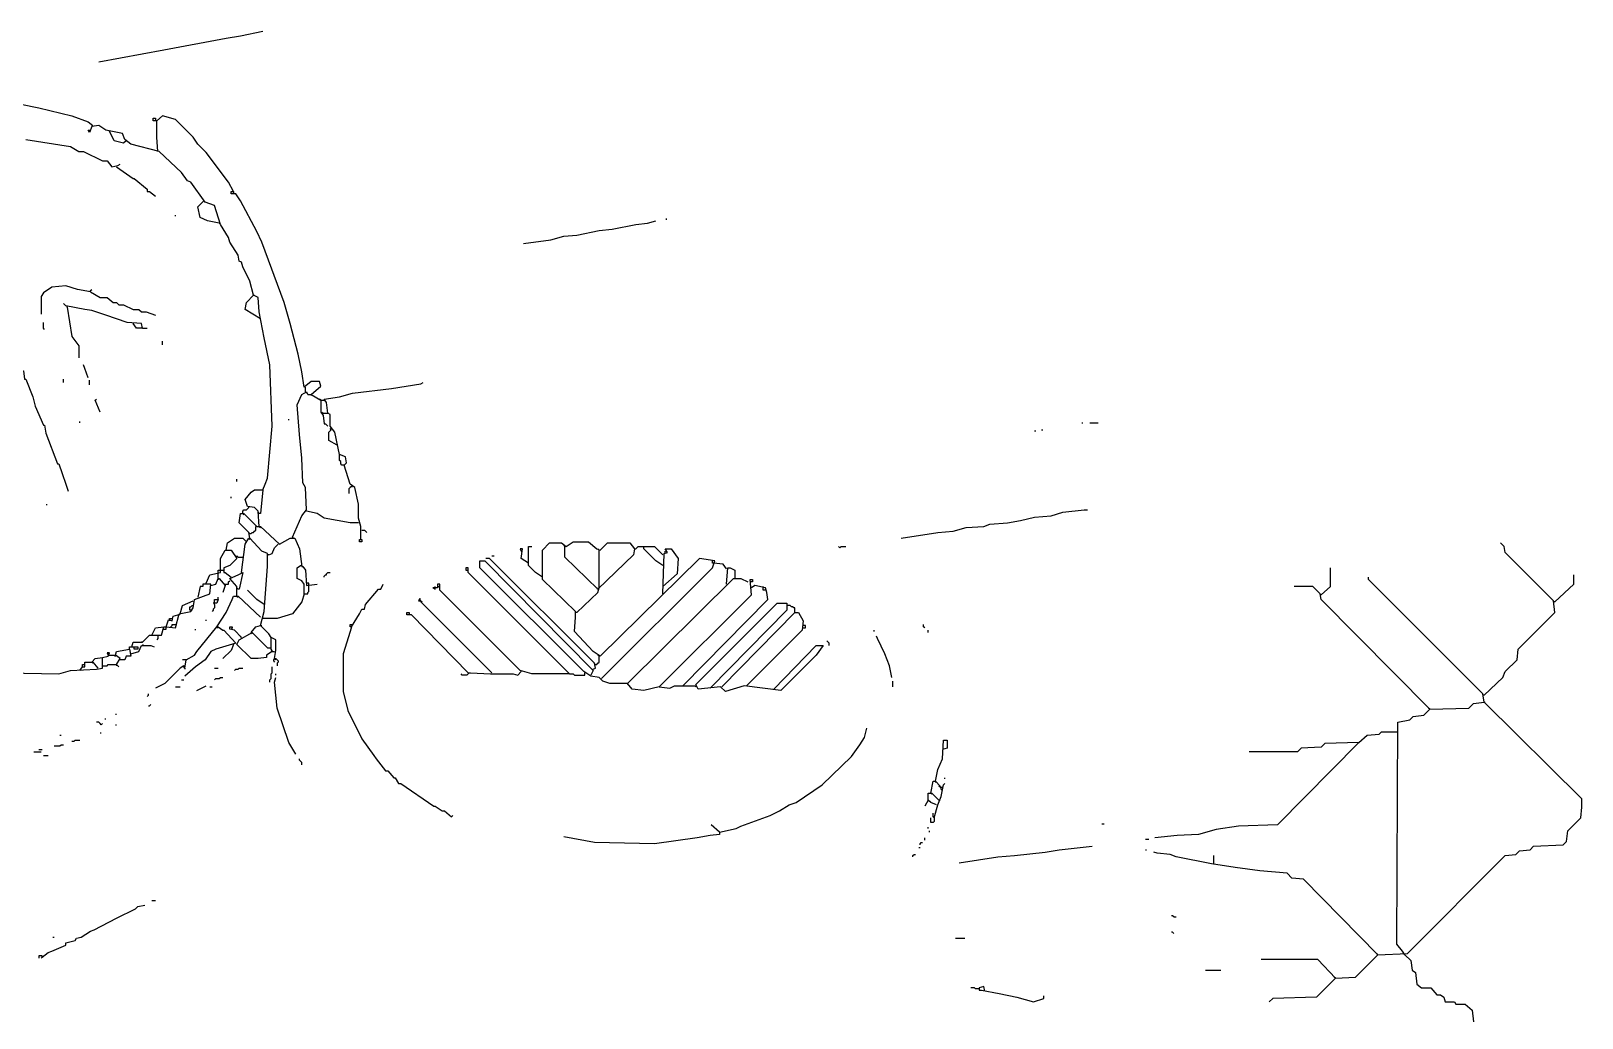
# Model space of a CAD drawing. Extents: x 0.05 to 7.07, y 0.03 to 9.65.
# Drawn here: x 3.252 to 6.997, y 3.955 to 6.339 of the extents above; entities that cross this region are included whole.
import ezdxf

# ---------------------------------------------------------------- set-up
doc = ezdxf.new("R2010")
doc.units = 0

msp = doc.modelspace()

# ---------------------------------------------------------------- linework, layer by layer
at = {"layer": 'PFV', "color": 0}
for points in [[(3.415954, 6.264957, 0), (3.57265, 6.293447, 0), (3.723647, 6.321937, 0), (3.757835, 6.327635, 0), (3.811966, 6.339031, 0)], [(3.22792, 6.162393, 0), (3.270655, 6.153846, 0), (3.350427, 6.133903, 0), (3.390313, 6.119658, 0), (3.401709, 6.111111, 0)], [(3.811966, 5.230769, 0), (3.817664, 5.245014, 0), (3.823362, 5.259259, 0), (3.834758, 5.384615, 0), (3.82906, 5.532764, 0), (3.814815, 5.598291, 0), (3.803419, 5.660969, 0), (3.80057, 5.695157, 0), (3.789174, 5.700855, 0), (3.780627, 5.735043, 0), (3.763533, 5.769231, 0), (3.760684, 5.780627, 0), (3.754986, 5.783476, 0), (3.752137, 5.797721, 0), (3.732194, 5.82906, 0), (3.729345, 5.840456, 0), (3.709402, 5.871795, 0), (3.695157, 5.917379, 0), (3.672365, 5.925926, 0), (3.638177, 5.974359, 0), (3.62963, 5.977208, 0), (3.615385, 5.997151, 0), (3.561254, 6.048433, 0), (3.492877, 6.065527, 0), (3.478632, 6.076923, 0), (3.472934, 6.091168, 0), (3.433048, 6.099715, 0), (3.415954, 6.111111, 0), (3.39886, 6.108262, 0), (3.393162, 6.094017, 0), (3.390313, 6.099715, 0), (3.396011, 6.099715, 0)], [(3.740741, 5.951567, 0), (3.729345, 5.974359, 0), (3.675214, 6.045584, 0), (3.655271, 6.065527, 0), (3.643875, 6.082621, 0), (3.60114, 6.125356, 0), (3.569801, 6.133903, 0), (3.555556, 6.122507, 0), (3.547009, 6.122507, 0), (3.547009, 6.128205, 0), (3.552707, 6.128205, 0), (3.552707, 6.122507, 0)], [(3.558405, 6.048433, 0), (3.555556, 6.082621, 0), (3.555556, 6.122507, 0)], [(3.239316, 6.076923, 0), (3.347578, 6.059829, 0), (3.367521, 6.048433, 0), (3.378917, 6.048433, 0), (3.424501, 6.025641, 0), (3.435897, 6.025641, 0), (3.447293, 6.011396, 0), (3.461538, 6.014245, 0), (3.467236, 6.017094, 0)], [(3.481481, 6.074074, 0), (3.475783, 6.068376, 0), (3.452991, 6.074074, 0), (3.441595, 6.096866, 0)], [(3.458689, 6.011396, 0), (3.498575, 5.982906, 0), (3.501425, 5.982906, 0), (3.532764, 5.957265, 0), (3.532764, 5.951567, 0), (3.538462, 5.951567, 0), (3.552707, 5.940171, 0)], [(3.706553, 5.874644, 0), (3.678063, 5.880342, 0), (3.660969, 5.888889, 0), (3.655271, 5.91453, 0), (3.669516, 5.928775, 0)], [(3.928775, 5.461538, 0), (3.951567, 5.481481, 0), (3.948718, 5.492877, 0), (3.928775, 5.492877, 0), (3.911681, 5.478632, 0), (3.905983, 5.51567, 0), (3.897436, 5.558405, 0), (3.877493, 5.632479, 0), (3.863248, 5.683761, 0), (3.809117, 5.82906, 0), (3.797721, 5.854701, 0), (3.757835, 5.928775, 0), (3.746439, 5.945869, 0), (3.735043, 5.945869, 0), (3.735043, 5.951567, 0), (3.740741, 5.951567, 0), (3.740741, 5.945869, 0)], [(3.60114, 5.891738, 0), (3.60114, 5.894587, 0)], [(4.441595, 5.826211, 0), (4.507123, 5.834758, 0), (4.538462, 5.843305, 0), (4.569801, 5.846154, 0), (4.623932, 5.85755, 0), (4.655271, 5.860399, 0), (4.712251, 5.871795, 0), (4.740741, 5.874644, 0), (4.760684, 5.880342, 0)], [(4.786325, 5.883191, 0), (4.786325, 5.88604, 0)], [(3.706553, 5.874644, 0), (3.709402, 5.874644, 0)], [(3.396011, 5.709402, 0), (3.364672, 5.7151, 0), (3.336182, 5.723647, 0), (3.301994, 5.720798, 0), (3.282051, 5.706553, 0), (3.276353, 5.698006, 0), (3.276353, 5.655271, 0)], [(3.396011, 5.709402, 0), (3.396011, 5.712251, 0), (3.39886, 5.7151, 0)], [(3.396011, 5.709402, 0), (3.418803, 5.695157, 0), (3.435897, 5.695157, 0), (3.450142, 5.683761, 0), (3.458689, 5.683761, 0), (3.464387, 5.678063, 0), (3.475783, 5.678063, 0), (3.498575, 5.666667, 0), (3.512821, 5.666667, 0), (3.518519, 5.660969, 0), (3.529915, 5.660969, 0), (3.552707, 5.652422, 0)], [(3.806268, 5.643875, 0), (3.769231, 5.666667, 0), (3.77208, 5.683761, 0), (3.789174, 5.700855, 0)], [(3.789174, 5.700855, 0), (3.792023, 5.700855, 0)], [(3.521368, 5.621083, 0), (3.518519, 5.632479, 0), (3.48433, 5.635328, 0), (3.433048, 5.652422, 0), (3.39886, 5.663818, 0), (3.381766, 5.666667, 0), (3.336182, 5.675214, 0), (3.330484, 5.680912, 0)], [(3.339031, 5.672365, 0), (3.339031, 5.675214, 0)], [(3.339031, 5.672365, 0), (3.350427, 5.60114, 0), (3.367521, 5.578348, 0), (3.367521, 5.549858, 0)], [(3.2849, 5.618234, 0), (3.282051, 5.621083, 0), (3.282051, 5.635328, 0)], [(3.521368, 5.621083, 0), (3.507123, 5.621083, 0), (3.498575, 5.632479, 0)], [(3.521368, 5.621083, 0), (3.532764, 5.621083, 0)], [(3.207977, 5.586895, 0), (3.219373, 5.54416, 0), (3.230769, 5.518519, 0), (3.233618, 5.518519, 0), (3.236467, 5.498575, 0), (3.239316, 5.498575, 0), (3.25641, 5.45584, 0), (3.262108, 5.433048, 0), (3.282051, 5.387464, 0), (3.2849, 5.387464, 0), (3.287749, 5.367521, 0), (3.316239, 5.293447, 0), (3.319088, 5.293447, 0), (3.327635, 5.270655, 0), (3.336182, 5.245014, 0), (3.34188, 5.22792, 0)], [(3.569801, 5.581197, 0), (3.569801, 5.589744, 0)], [(3.390313, 5.501425, 0), (3.381766, 5.524217, 0), (3.378917, 5.532764, 0)], [(3.330484, 5.490028, 0), (3.330484, 5.498575, 0)], [(3.393162, 5.48433, 0), (3.393162, 5.495726, 0)], [(3.91453, 5.467236, 0), (3.91453, 5.478632, 0)], [(4.048433, 5.111111, 0), (4.048433, 5.14245, 0), (4.042735, 5.162393, 0), (4.042735, 5.196581, 0), (4.034188, 5.236467, 0), (4.022792, 5.245014, 0), (4.008547, 5.290598, 0), (4.014245, 5.296296, 0), (4.011396, 5.310541, 0), (3.997151, 5.316239, 0), (3.985755, 5.37037, 0), (3.974359, 5.384615, 0), (3.974359, 5.413105, 0), (3.968661, 5.415954, 0), (3.965812, 5.441595, 0), (3.960114, 5.450142, 0), (3.997151, 5.45584, 0), (4.02849, 5.464387, 0), (4.122507, 5.475783, 0), (4.193732, 5.487179, 0), (4.19943, 5.490028, 0)], [(3.418803, 5.418803, 0), (3.407407, 5.447293, 0), (3.410256, 5.450142, 0)], [(3.883191, 5.116809, 0), (3.905983, 5.168091, 0), (3.917379, 5.182336, 0), (3.91453, 5.236467, 0), (3.908832, 5.247863, 0), (3.905983, 5.307692, 0), (3.900285, 5.364672, 0), (3.894587, 5.435897, 0), (3.905983, 5.461538, 0), (3.917379, 5.467236, 0), (3.920228, 5.461538, 0), (3.928775, 5.461538, 0), (3.951567, 5.447293, 0), (3.951567, 5.418803, 0), (3.957265, 5.410256, 0), (3.960114, 5.390313, 0), (3.962963, 5.390313, 0), (3.968661, 5.384615, 0)], [(3.91453, 5.467236, 0), (3.917379, 5.464387, 0)], [(3.928775, 5.461538, 0), (3.928775, 5.458689, 0)], [(3.951567, 5.447293, 0), (3.948718, 5.450142, 0)], [(3.951567, 5.447293, 0), (3.960114, 5.447293, 0)], [(3.960114, 5.447293, 0), (3.962963, 5.444444, 0)], [(3.37037, 5.393162, 0), (3.37037, 5.396011, 0)], [(3.874644, 5.39886, 0), (3.874644, 5.401709, 0)], [(3.954416, 5.415954, 0), (3.954416, 5.418803, 0), (3.957265, 5.415954, 0), (3.968661, 5.415954, 0)], [(5.789174, 5.393162, 0), (5.792023, 5.393162, 0)], [(5.809117, 5.393162, 0), (5.82906, 5.393162, 0)], [(3.991453, 5.339031, 0), (3.97151, 5.350427, 0), (3.97151, 5.37037, 0), (3.977208, 5.376068, 0)], [(3.977208, 5.376068, 0), (3.974359, 5.378917, 0)], [(5.675214, 5.373219, 0), (5.678063, 5.373219, 0)], [(5.692308, 5.376068, 0), (5.695157, 5.376068, 0)], [(4.008547, 5.290598, 0), (4.002849, 5.290598, 0), (4, 5.293447, 0), (4, 5.299145, 0), (3.997151, 5.301994, 0), (3.997151, 5.316239, 0)], [(3.749288, 5.250712, 0), (3.749288, 5.25641, 0)], [(3.735043, 5.210826, 0), (3.735043, 5.213675, 0)], [(3.803419, 5.14245, 0), (3.80057, 5.179487, 0), (3.792023, 5.188034, 0), (3.774929, 5.190883, 0), (3.769231, 5.207977, 0), (3.783476, 5.225071, 0), (3.792023, 5.230769, 0), (3.811966, 5.230769, 0), (3.806268, 5.173789, 0), (3.803419, 5.173789, 0)], [(4.025641, 5.239316, 0), (4.022792, 5.236467, 0), (4.019943, 5.233618, 0), (4.019943, 5.222222, 0)], [(4.025641, 5.239316, 0), (4.02849, 5.239316, 0)], [(3.290598, 5.193732, 0), (3.290598, 5.196581, 0)], [(3.840456, 4.823362, 0), (3.843305, 4.843305, 0), (3.843305, 4.868946, 0), (3.831909, 4.874644, 0), (3.826211, 4.883191, 0), (3.806268, 4.903134, 0), (3.814815, 4.937322, 0), (3.823362, 5.045584, 0), (3.823362, 5.076923, 0), (3.809117, 5.082621, 0), (3.780627, 5.11396, 0), (3.777778, 5.128205, 0), (3.754986, 5.150997, 0), (3.757835, 5.173789, 0), (3.766382, 5.173789, 0), (3.797721, 5.14245, 0), (3.806268, 5.14245, 0), (3.851852, 5.099715, 0), (3.877493, 5.11396, 0), (3.888889, 5.11396, 0), (3.900285, 5.088319, 0), (3.905983, 5.045584, 0), (3.908832, 5.045584, 0), (3.91453, 5.037037, 0), (3.917379, 5, 0), (3.94302, 5.002849, 0)], [(3.763533, 5.173789, 0), (3.763533, 5.179487, 0), (3.766382, 5.182336, 0), (3.77208, 5.182336, 0), (3.774929, 5.185185, 0), (3.777778, 5.188034, 0)], [(3.763533, 5.173789, 0), (3.766382, 5.17094, 0)], [(3.777778, 5.188034, 0), (3.777778, 5.190883, 0)], [(3.803419, 5.173789, 0), (3.80057, 5.176638, 0)], [(4.042735, 5.150997, 0), (4.022792, 5.150997, 0), (3.960114, 5.162393, 0), (3.94302, 5.173789, 0), (3.917379, 5.179487, 0)], [(5.353276, 5.11396, 0), (5.441595, 5.128205, 0), (5.478632, 5.131054, 0), (5.509972, 5.139601, 0), (5.552707, 5.14245, 0), (5.566952, 5.148148, 0), (5.609687, 5.150997, 0), (5.641026, 5.156695, 0), (5.675214, 5.165242, 0), (5.7151, 5.168091, 0), (5.74359, 5.176638, 0), (5.794872, 5.182336, 0), (5.803419, 5.182336, 0)], [(3.780627, 5.125356, 0), (3.783476, 5.125356, 0), (3.786325, 5.128205, 0), (3.789174, 5.128205, 0), (3.792023, 5.131054, 0), (3.794872, 5.133903, 0), (3.794872, 5.14245, 0)], [(3.803419, 5.14245, 0), (3.806268, 5.139601, 0)], [(4.051282, 5.133903, 0), (4.05698, 5.133903, 0), (4.059829, 5.131054, 0), (4.062678, 5.128205, 0)], [(3.723647, 5.08547, 0), (3.726496, 5.102564, 0), (3.74359, 5.11396, 0), (3.763533, 5.11396, 0), (3.77208, 5.105413, 0)], [(3.760684, 5.031339, 0), (3.769231, 5.099715, 0), (3.777778, 5.11396, 0), (3.780627, 5.111111, 0), (3.780627, 5.11396, 0)], [(3.780627, 5.125356, 0), (3.777778, 5.125356, 0)], [(3.826211, 5.074074, 0), (3.834758, 5.076923, 0), (3.840456, 5.091168, 0), (3.849003, 5.099715, 0)], [(3.883191, 5.116809, 0), (3.88604, 5.11396, 0)], [(4.048433, 5.111111, 0), (4.051282, 5.111111, 0), (4.051282, 5.105413, 0), (4.045584, 5.105413, 0), (4.045584, 5.111111, 0), (4.048433, 5.111111, 0)], [(4.487179, 5.019943, 0), (4.470085, 5.031339, 0), (4.452991, 5.048433, 0), (4.452991, 5.094017, 0), (4.461538, 5.094017, 0)], [(4.62963, 4.774929, 0), (4.897436, 5.042735, 0), (4.903134, 5.059829, 0), (4.866097, 5.065527, 0), (4.626781, 4.82906, 0), (4.609687, 4.840456, 0), (4.564103, 4.888889, 0), (4.566952, 4.923077, 0), (4.566952, 4.937322, 0), (4.487179, 5.014245, 0), (4.487179, 5.08547, 0), (4.504274, 5.102564, 0), (4.532764, 5.102564, 0), (4.54416, 5.094017, 0), (4.561254, 5.105413, 0), (4.598291, 5.105413, 0), (4.618234, 5.088319, 0), (4.626781, 5.08547, 0), (4.643875, 5.102564, 0), (4.698006, 5.102564, 0), (4.709402, 5.088319, 0), (4.706553, 5.074074, 0), (4.621083, 4.991453, 0), (4.541311, 5.068376, 0), (4.541311, 5.094017, 0)], [(4.541311, 5.094017, 0), (4.538462, 5.096866, 0)], [(4.709402, 5.088319, 0), (4.712251, 5.088319, 0), (4.7151, 5.091168, 0), (4.717949, 5.094017, 0), (4.732194, 5.094017, 0)], [(4.777778, 5.048433, 0), (4.760684, 5.059829, 0), (4.732194, 5.088319, 0), (4.732194, 5.094017, 0), (4.757835, 5.094017, 0), (4.777778, 5.074074, 0)], [(5.205128, 5.091168, 0), (5.202279, 5.094017, 0)], [(5.205128, 5.091168, 0), (5.207977, 5.094017, 0), (5.219373, 5.094017, 0)], [(6.760684, 4.735043, 0), (6.806268, 4.777778, 0), (6.811966, 4.792023, 0), (6.840456, 4.820513, 0), (6.843305, 4.846154, 0), (6.931624, 4.934473, 0), (6.928775, 4.962963, 0), (6.811966, 5.079772, 0), (6.809117, 5.094017, 0), (6.80057, 5.102564, 0)], [(3.675214, 5.005698, 0), (3.683761, 5.025641, 0), (3.709402, 5.031339, 0), (3.709402, 5.065527, 0), (3.720798, 5.08547, 0), (3.735043, 5.08547, 0), (3.749288, 5.065527, 0), (3.732194, 5.048433, 0), (3.717949, 5.042735, 0), (3.717949, 5.031339, 0), (3.720798, 5.031339, 0), (3.735043, 5.019943, 0)], [(3.749288, 5.068376, 0), (3.749288, 5.071225, 0), (3.752137, 5.068376, 0), (3.763533, 5.068376, 0)], [(3.826211, 5.074074, 0), (3.823362, 5.074074, 0)], [(4.769231, 4.754986, 0), (4.732194, 4.746439, 0), (4.703704, 4.749288, 0), (4.692308, 4.763533, 0), (4.649573, 4.763533, 0), (4.632479, 4.769231, 0), (4.623932, 4.777778, 0), (4.603989, 4.780627, 0), (4.586895, 4.792023, 0), (4.336182, 5.042735, 0), (4.336182, 5.059829, 0), (4.347578, 5.059829, 0), (4.609687, 4.794872, 0), (4.603989, 4.783476, 0)], [(4.609687, 4.797721, 0), (4.615385, 4.80057, 0), (4.612536, 4.811966, 0), (4.358974, 5.065527, 0), (4.350427, 5.065527, 0)], [(4.364672, 5.071225, 0), (4.37037, 5.071225, 0)], [(4.452991, 5.054131, 0), (4.435897, 5.065527, 0), (4.438746, 5.088319, 0), (4.433048, 5.088319, 0), (4.435897, 5.082621, 0)], [(4.435897, 5.082621, 0), (4.438746, 5.082621, 0)], [(4.623932, 5.08547, 0), (4.621083, 5.088319, 0)], [(4.623932, 4.994302, 0), (4.623932, 5.08547, 0)], [(4.777778, 4.980057, 0), (4.780627, 5.076923, 0), (4.789174, 5.079772, 0), (4.783476, 5.088319, 0), (4.797721, 5.088319, 0), (4.814815, 5.065527, 0), (4.811966, 5.02849, 0), (4.777778, 4.997151, 0)], [(4.783476, 5.076923, 0), (4.783476, 5.082621, 0)], [(4.900285, 5.054131, 0), (4.897436, 5.054131, 0), (4.897436, 5.059829, 0)], [(3.703704, 5.031339, 0), (3.703704, 5.037037, 0), (3.709402, 5.037037, 0)], [(3.703704, 5.017094, 0), (3.703704, 5.031339, 0)], [(3.709402, 5.037037, 0), (3.7151, 5.037037, 0)], [(3.7151, 5.037037, 0), (3.717949, 5.034188, 0)], [(3.749288, 4.974359, 0), (3.749288, 4.997151, 0), (3.732194, 5.017094, 0), (3.752137, 5.025641, 0), (3.763533, 5.031339, 0), (3.754986, 4.991453, 0), (3.752137, 4.991453, 0)], [(3.911681, 4.980057, 0), (3.911681, 5.002849, 0), (3.905983, 5.011396, 0), (3.894587, 5.017094, 0), (3.894587, 5.042735, 0), (3.903134, 5.048433, 0)], [(3.903134, 5.048433, 0), (3.905983, 5.048433, 0)], [(3.960114, 5.019943, 0), (3.960114, 5.022792, 0), (3.962963, 5.025641, 0), (3.965812, 5.025641, 0), (3.965812, 5.02849, 0), (3.968661, 5.031339, 0), (3.974359, 5.031339, 0)], [(4.552707, 4.786325, 0), (4.307692, 5.031339, 0), (4.307692, 5.042735, 0), (4.301994, 5.042735, 0), (4.301994, 5.037037, 0), (4.307692, 5.037037, 0)], [(4.931624, 5.039886, 0), (4.923077, 5.051282, 0), (4.900285, 5.054131, 0)], [(4.931624, 5.039886, 0), (4.928775, 5.042735, 0)], [(4.931624, 5.002849, 0), (4.934473, 5.042735, 0), (4.940171, 5.042735, 0), (4.951567, 5.037037, 0), (4.951567, 5.017094, 0)], [(6.367521, 4.977208, 0), (6.390313, 4.997151, 0), (6.390313, 5.042735, 0)], [(6.401709, 4.051282, 0), (6.450142, 4.054131, 0), (6.504274, 4.108262, 0), (6.575499, 4.111111, 0), (6.811966, 4.347578, 0), (6.837607, 4.350427, 0), (6.846154, 4.358974, 0), (6.871795, 4.361823, 0), (6.880342, 4.37037, 0), (6.951567, 4.373219, 0), (6.960114, 4.381766, 0), (6.962963, 4.407407, 0), (6.994302, 4.438746, 0), (6.997151, 4.464387, 0), (6.997151, 4.48433, 0), (6.760684, 4.717949, 0), (6.757835, 4.737892, 0), (6.481481, 5.014245, 0), (6.481481, 5.019943, 0)], [(6.931624, 4.960114, 0), (6.977208, 5.002849, 0), (6.977208, 5.025641, 0)], [(3.521368, 4.863248, 0), (3.538462, 4.880342, 0), (3.566952, 4.880342, 0), (3.57265, 4.900285, 0), (3.578348, 4.900285, 0), (3.60114, 4.897436, 0), (3.609687, 4.931624, 0), (3.638177, 4.937322, 0), (3.643875, 4.945869, 0), (3.646724, 4.965812, 0), (3.683761, 4.980057, 0), (3.68661, 5.002849, 0), (3.666667, 5.002849, 0), (3.666667, 4.997151, 0), (3.660969, 4.997151, 0), (3.655271, 4.97151, 0)], [(3.68661, 5, 0), (3.698006, 5.002849, 0), (3.703704, 5.017094, 0), (3.706553, 5.017094, 0), (3.720798, 5, 0), (3.7151, 4.982906, 0)], [(3.703704, 5.017094, 0), (3.706553, 5.014245, 0)], [(3.720798, 5.002849, 0), (3.729345, 5.002849, 0), (3.729345, 5.008547, 0), (3.732194, 5.011396, 0)], [(3.752137, 4.991453, 0), (3.749288, 4.994302, 0)], [(3.814815, 4.954416, 0), (3.797721, 4.965812, 0), (3.774929, 4.988604, 0)], [(3.911681, 4.980057, 0), (3.920228, 4.980057, 0), (3.920228, 4.982906, 0), (3.923077, 4.985755, 0), (3.923077, 5, 0)], [(3.923077, 5, 0), (3.923077, 5.005698, 0), (3.917379, 5.005698, 0)], [(4.025641, 4.900285, 0), (4.045584, 4.931624, 0), (4.051282, 4.94302, 0), (4.05698, 4.94302, 0), (4.059829, 4.954416, 0), (4.091168, 4.991453, 0), (4.096866, 4.991453, 0), (4.102564, 5.002849, 0)], [(4.552707, 4.786325, 0), (4.461538, 4.786325, 0), (4.433048, 4.794872, 0), (4.239316, 4.988604, 0), (4.239316, 5.002849, 0), (4.233618, 5.002849, 0), (4.233618, 4.994302, 0), (4.222222, 4.994302, 0), (4.22792, 4.991453, 0), (4.22792, 4.994302, 0)], [(4.22792, 4.994302, 0), (4.22792, 4.997151, 0)], [(4.233618, 4.997151, 0), (4.239316, 4.997151, 0)], [(4.569801, 4.934473, 0), (4.621083, 4.982906, 0), (4.623932, 4.994302, 0)], [(4.621083, 4.991453, 0), (4.618234, 4.994302, 0)], [(4.692308, 4.763533, 0), (4.948718, 5.017094, 0), (4.965812, 5.017094, 0), (4.982906, 5.008547, 0)], [(4.769231, 4.754986, 0), (4.991453, 4.977208, 0), (4.988604, 5.014245, 0), (4.994302, 5.014245, 0), (4.994302, 5.008547, 0), (4.988604, 5.008547, 0)], [(4.826211, 4.757835, 0), (5.031339, 4.965812, 0), (5.02849, 4.982906, 0), (5.025641, 4.994302, 0), (5, 5, 0), (4.991453, 4.994302, 0)], [(5.019943, 4.994302, 0), (5.019943, 4.997151, 0)], [(5.025641, 4.988604, 0), (5.019943, 4.988604, 0), (5.019943, 4.994302, 0)], [(6.62963, 4.700855, 0), (6.367521, 4.965812, 0), (6.364672, 4.980057, 0), (6.347578, 4.997151, 0), (6.301994, 4.997151, 0)], [(3.612536, 4.931624, 0), (3.618234, 4.951567, 0), (3.643875, 4.962963, 0)], [(3.638177, 4.940171, 0), (3.635328, 4.940171, 0), (3.635328, 4.948718, 0), (3.638177, 4.948718, 0), (3.641026, 4.951567, 0), (3.643875, 4.951567, 0)], [(3.695157, 4.954416, 0), (3.695157, 4.945869, 0), (3.692308, 4.94302, 0), (3.692308, 4.940171, 0), (3.689459, 4.937322, 0)], [(3.695157, 4.954416, 0), (3.695157, 4.965812, 0), (3.703704, 4.965812, 0), (3.700855, 4.957265, 0), (3.692308, 4.957265, 0)], [(3.700855, 4.900285, 0), (3.723647, 4.934473, 0), (3.737892, 4.965812, 0), (3.740741, 4.974359, 0), (3.752137, 4.974359, 0), (3.806268, 4.923077, 0)], [(3.703704, 4.965812, 0), (3.703704, 4.97151, 0)], [(3.749288, 4.974359, 0), (3.752137, 4.97151, 0)], [(3.911681, 4.980057, 0), (3.905983, 4.960114, 0), (3.883191, 4.931624, 0), (3.846154, 4.920228, 0), (3.811966, 4.920228, 0)], [(4.364672, 4.789174, 0), (4.193732, 4.960114, 0), (4.190883, 4.968661, 0), (4.188034, 4.962963, 0), (4.193732, 4.962963, 0)], [(4.193732, 4.962963, 0), (4.196581, 4.960114, 0)], [(5.045584, 4.749288, 0), (5.148148, 4.854701, 0), (5.165242, 4.854701, 0), (5.148148, 4.831909, 0), (5.062678, 4.746439, 0), (4.974359, 4.757835, 0), (4.928775, 4.74359, 0), (4.917379, 4.754986, 0), (4.863248, 4.749288, 0), (4.85755, 4.760684, 0), (5.054131, 4.957265, 0), (5.076923, 4.957265, 0), (5.076923, 4.940171, 0), (4.891738, 4.752137, 0)], [(5.079772, 4.951567, 0), (5.076923, 4.954416, 0)], [(5.096866, 4.934473, 0), (5.096866, 4.945869, 0), (5.094017, 4.945869, 0), (5.091168, 4.948718, 0), (5.088319, 4.948718, 0), (5.08547, 4.951567, 0), (5.079772, 4.951567, 0)], [(6.367521, 4.977208, 0), (6.364672, 4.977208, 0)], [(6.931624, 4.960114, 0), (6.928775, 4.960114, 0)], [(3.578348, 4.900285, 0), (3.584046, 4.917379, 0), (3.586895, 4.917379, 0), (3.592593, 4.91453, 0), (3.595442, 4.925926, 0), (3.606838, 4.928775, 0)], [(3.586895, 4.917379, 0), (3.586895, 4.920228, 0), (3.592593, 4.920228, 0)], [(3.586895, 4.917379, 0), (3.586895, 4.91453, 0)], [(3.589744, 4.897436, 0), (3.589744, 4.900285, 0), (3.592593, 4.903134, 0), (3.592593, 4.905983, 0), (3.603989, 4.905983, 0)], [(3.606838, 4.928775, 0), (3.609687, 4.928775, 0), (3.612536, 4.931624, 0)], [(3.638177, 4.940171, 0), (3.641026, 4.940171, 0)], [(3.675214, 4.91453, 0), (3.675214, 4.917379, 0)], [(4.025641, 4.900285, 0), (4.022792, 4.900285, 0), (4.022792, 4.905983, 0), (4.02849, 4.905983, 0)], [(4.307692, 4.789174, 0), (4.17094, 4.928775, 0), (4.159544, 4.928775, 0), (4.159544, 4.934473, 0), (4.165242, 4.934473, 0), (4.165242, 4.928775, 0)], [(4.569801, 4.934473, 0), (4.566952, 4.934473, 0)], [(4.920228, 4.754986, 0), (5.096866, 4.934473, 0), (5.105413, 4.934473, 0), (5.116809, 4.91453, 0), (5.11396, 4.891738, 0), (4.980057, 4.757835, 0)], [(5.410256, 4.897436, 0), (5.407407, 4.900285, 0), (5.407407, 4.905983, 0)], [(3.54416, 4.880342, 0), (3.552707, 4.897436, 0), (3.57265, 4.900285, 0)], [(3.558405, 4.880342, 0), (3.558405, 4.871795, 0), (3.555556, 4.868946, 0)], [(3.57265, 4.894587, 0), (3.578348, 4.894587, 0), (3.578348, 4.900285, 0)], [(3.623932, 4.80057, 0), (3.626781, 4.820513, 0), (3.646724, 4.831909, 0), (3.652422, 4.840456, 0), (3.700855, 4.900285, 0), (3.703704, 4.900285, 0), (3.7151, 4.891738, 0), (3.717949, 4.891738, 0), (3.746439, 4.860399, 0), (3.698006, 4.846154, 0), (3.68661, 4.840456, 0), (3.672365, 4.820513, 0), (3.649573, 4.803419, 0), (3.623932, 4.780627, 0)], [(3.649573, 4.891738, 0), (3.649573, 4.894587, 0)], [(3.700855, 4.900285, 0), (3.703704, 4.897436, 0)], [(3.760684, 4.874644, 0), (3.74359, 4.891738, 0), (3.732194, 4.894587, 0), (3.732194, 4.900285, 0), (3.737892, 4.900285, 0), (3.737892, 4.897436, 0), (3.735043, 4.894587, 0)], [(3.834758, 4.840456, 0), (3.820513, 4.831909, 0), (3.820513, 4.826211, 0), (3.80057, 4.823362, 0), (3.783476, 4.823362, 0), (3.749288, 4.85755, 0), (3.754986, 4.868946, 0), (3.786325, 4.88604, 0), (3.823362, 4.849003, 0), (3.831909, 4.849003, 0)], [(3.760684, 4.874644, 0), (3.757835, 4.877493, 0)], [(3.783476, 4.88604, 0), (3.794872, 4.900285, 0), (3.806268, 4.903134, 0)], [(3.783476, 4.88604, 0), (3.786325, 4.883191, 0)], [(3.806268, 4.903134, 0), (3.809117, 4.903134, 0)], [(3.834758, 4.840456, 0), (3.834758, 4.843305, 0), (3.831909, 4.846154, 0), (3.831909, 4.874644, 0)], [(4.025641, 4.900285, 0), (4.022792, 4.888889, 0), (4.005698, 4.834758, 0), (4.005698, 4.74359, 0), (4.017094, 4.698006, 0), (4.051282, 4.62963, 0), (4.079772, 4.589744, 0), (4.08547, 4.581197, 0), (4.108262, 4.552707, 0), (4.11396, 4.552707, 0), (4.128205, 4.535613, 0), (4.131054, 4.535613, 0), (4.139601, 4.521368, 0), (4.145299, 4.521368, 0), (4.225071, 4.467236, 0), (4.22792, 4.467236, 0), (4.245014, 4.45584, 0), (4.250712, 4.45584, 0), (4.267806, 4.441595, 0), (4.270655, 4.444444, 0)], [(5.116809, 4.897436, 0), (5.122507, 4.897436, 0), (5.122507, 4.903134, 0), (5.116809, 4.903134, 0)], [(5.287749, 4.888889, 0), (5.287749, 4.891738, 0)], [(5.330484, 4.777778, 0), (5.324786, 4.806268, 0), (5.31339, 4.834758, 0), (5.296296, 4.871795, 0), (5.293447, 4.877493, 0)], [(5.418803, 4.88604, 0), (5.418803, 4.891738, 0)], [(3.190883, 4.789174, 0), (3.193732, 4.789174, 0), (3.319088, 4.786325, 0), (3.347578, 4.794872, 0), (3.410256, 4.797721, 0), (3.424501, 4.80057, 0), (3.424501, 4.826211, 0), (3.438746, 4.82906, 0), (3.441595, 4.837607, 0), (3.435897, 4.837607, 0), (3.438746, 4.831909, 0)], [(3.438746, 4.831909, 0), (3.452991, 4.831909, 0), (3.45584, 4.82906, 0), (3.45584, 4.831909, 0)], [(3.458689, 4.809117, 0), (3.467236, 4.823362, 0), (3.45584, 4.831909, 0), (3.458689, 4.840456, 0), (3.490028, 4.846154, 0), (3.492877, 4.82906, 0), (3.481481, 4.82906, 0), (3.478632, 4.820513, 0), (3.467236, 4.820513, 0)], [(3.490028, 4.846154, 0), (3.490028, 4.851852, 0), (3.509972, 4.851852, 0), (3.509972, 4.846154, 0), (3.501425, 4.846154, 0), (3.501425, 4.851852, 0)], [(3.492877, 4.834758, 0), (3.512821, 4.840456, 0), (3.518519, 4.854701, 0), (3.541311, 4.854701, 0), (3.549858, 4.851852, 0)], [(3.495726, 4.851852, 0), (3.498575, 4.863248, 0), (3.521368, 4.863248, 0), (3.518519, 4.863248, 0), (3.521368, 4.863248, 0)], [(3.521368, 4.85755, 0), (3.524217, 4.854701, 0)], [(3.740741, 4.85755, 0), (3.735043, 4.843305, 0), (3.7151, 4.823362, 0)], [(3.834758, 4.840456, 0), (3.831909, 4.843305, 0)], [(3.834758, 4.840456, 0), (3.840456, 4.840456, 0)], [(4.623932, 4.82906, 0), (4.621083, 4.831909, 0)], [(5.179487, 4.854701, 0), (5.179487, 4.860399, 0), (5.176638, 4.863248, 0), (5.173789, 4.866097, 0)], [(3.37037, 4.794872, 0), (3.376068, 4.803419, 0), (3.381766, 4.803419, 0), (3.381766, 4.814815, 0), (3.401709, 4.814815, 0), (3.413105, 4.80057, 0)], [(3.376068, 4.803419, 0), (3.376068, 4.809117, 0), (3.381766, 4.809117, 0)], [(3.39886, 4.814815, 0), (3.407407, 4.823362, 0), (3.424501, 4.826211, 0)], [(3.39886, 4.814815, 0), (3.401709, 4.811966, 0)], [(3.424501, 4.806268, 0), (3.435897, 4.806268, 0), (3.438746, 4.809117, 0), (3.458689, 4.809117, 0), (3.461538, 4.806268, 0), (3.464387, 4.803419, 0)], [(3.458689, 4.809117, 0), (3.458689, 4.806268, 0)], [(3.621083, 4.806268, 0), (3.612536, 4.80057, 0), (3.575499, 4.763533, 0), (3.564103, 4.757835, 0), (3.552707, 4.752137, 0)], [(3.626781, 4.820513, 0), (3.618234, 4.820513, 0)], [(3.623932, 4.80057, 0), (3.621083, 4.803419, 0), (3.621083, 4.806268, 0), (3.623932, 4.806268, 0)], [(3.623932, 4.80057, 0), (3.623932, 4.797721, 0)], [(3.695157, 4.80057, 0), (3.703704, 4.80057, 0)], [(3.74359, 4.794872, 0), (3.746439, 4.797721, 0), (3.752137, 4.797721, 0), (3.754986, 4.80057, 0), (3.763533, 4.80057, 0)], [(3.82906, 4.766382, 0), (3.82906, 4.77208, 0), (3.831909, 4.774929, 0), (3.831909, 4.786325, 0), (3.834758, 4.789174, 0), (3.834758, 4.803419, 0)], [(3.840456, 4.823362, 0), (3.837607, 4.820513, 0), (3.837607, 4.817664, 0), (3.840456, 4.814815, 0)], [(3.840456, 4.823362, 0), (3.843305, 4.823362, 0), (3.846154, 4.820513, 0), (3.849003, 4.817664, 0), (3.849003, 4.814815, 0), (3.846154, 4.811966, 0), (3.846154, 4.806268, 0)], [(3.840456, 4.823362, 0), (3.843305, 4.820513, 0)], [(4.435897, 4.792023, 0), (4.435897, 4.794872, 0)], [(4.615385, 4.809117, 0), (4.612536, 4.809117, 0)], [(4.615385, 4.809117, 0), (4.618234, 4.809117, 0), (4.621083, 4.811966, 0), (4.623932, 4.814815, 0), (4.623932, 4.82906, 0)], [(3.615385, 4.77208, 0), (3.621083, 4.77208, 0)], [(3.652422, 4.746439, 0), (3.675214, 4.757835, 0)], [(3.695157, 4.77208, 0), (3.698006, 4.774929, 0), (3.706553, 4.774929, 0), (3.709402, 4.777778, 0), (3.7151, 4.777778, 0)], [(3.891738, 4.592593, 0), (3.874644, 4.621083, 0), (3.846154, 4.703704, 0), (3.840456, 4.766382, 0), (3.843305, 4.777778, 0)], [(3.843305, 4.783476, 0), (3.843305, 4.786325, 0)], [(4.307692, 4.789174, 0), (4.307692, 4.786325, 0), (4.304843, 4.783476, 0), (4.293447, 4.783476, 0), (4.290598, 4.786325, 0)], [(4.307692, 4.789174, 0), (4.304843, 4.792023, 0)], [(4.307692, 4.789174, 0), (4.31339, 4.789174, 0), (4.361823, 4.786325, 0), (4.415954, 4.786325, 0), (4.42735, 4.783476, 0), (4.435897, 4.792023, 0)], [(4.364672, 4.789174, 0), (4.361823, 4.792023, 0)], [(4.552707, 4.786325, 0), (4.549858, 4.789174, 0)], [(4.552707, 4.786325, 0), (4.561254, 4.786325, 0), (4.564103, 4.783476, 0), (4.589744, 4.783476, 0), (4.589744, 4.786325, 0)], [(4.589744, 4.786325, 0), (4.589744, 4.789174, 0)], [(4.692308, 4.763533, 0), (4.692308, 4.760684, 0)], [(4.769231, 4.754986, 0), (4.794872, 4.752137, 0), (4.806268, 4.757835, 0), (4.854701, 4.757835, 0), (4.85755, 4.754986, 0), (4.85755, 4.757835, 0)], [(5.333333, 4.754986, 0), (5.333333, 4.769231, 0)], [(3.532764, 4.732194, 0), (3.535613, 4.735043, 0), (3.535613, 4.737892, 0)], [(3.60114, 4.754986, 0), (3.612536, 4.754986, 0)], [(3.683761, 4.754986, 0), (3.689459, 4.754986, 0)], [(6.760684, 4.735043, 0), (6.757835, 4.735043, 0)], [(3.45584, 4.689459, 0), (3.458689, 4.689459, 0)], [(3.535613, 4.709402, 0), (3.538462, 4.709402, 0), (3.541311, 4.712251, 0)], [(6.569801, 4.108262, 0), (6.564103, 4.116809, 0), (6.549858, 4.133903, 0), (6.552707, 4.669516, 0), (6.581197, 4.675214, 0), (6.589744, 4.683761, 0), (6.615385, 4.68661, 0), (6.62963, 4.700855, 0), (6.723647, 4.703704, 0), (6.735043, 4.7151, 0), (6.760684, 4.717949, 0)], [(6.62963, 4.700855, 0), (6.626781, 4.703704, 0)], [(6.760684, 4.717949, 0), (6.763533, 4.717949, 0)], [(3.421652, 4.663818, 0), (3.418803, 4.666667, 0), (3.415954, 4.669516, 0), (3.410256, 4.669516, 0)], [(3.418803, 4.643875, 0), (3.421652, 4.643875, 0)], [(3.421652, 4.663818, 0), (3.424501, 4.666667, 0)], [(3.430199, 4.678063, 0), (3.433048, 4.678063, 0)], [(3.45584, 4.663818, 0), (3.458689, 4.663818, 0)], [(4.91453, 4.404558, 0), (4.954416, 4.413105, 0), (4.965812, 4.418803, 0), (5.037037, 4.444444, 0), (5.059829, 4.45584, 0), (5.082621, 4.470085, 0), (5.099715, 4.475783, 0), (5.162393, 4.518519, 0), (5.233618, 4.586895, 0), (5.253561, 4.615385, 0), (5.264957, 4.632479, 0), (5.270655, 4.655271, 0)], [(6.458689, 4.621083, 0), (6.478632, 4.638177, 0), (6.507123, 4.641026, 0), (6.512821, 4.646724, 0), (6.549858, 4.646724, 0)], [(3.307692, 4.612536, 0), (3.321937, 4.612536, 0), (3.324786, 4.615385, 0), (3.330484, 4.615385, 0)], [(3.321937, 4.638177, 0), (3.324786, 4.638177, 0)], [(3.350427, 4.623932, 0), (3.356125, 4.623932, 0), (3.358974, 4.626781, 0), (3.37037, 4.626781, 0)], [(5.435897, 4.527066, 0), (5.441595, 4.555556, 0), (5.452991, 4.581197, 0), (5.45584, 4.626781, 0), (5.464387, 4.626781, 0), (5.464387, 4.606838, 0), (5.452991, 4.603989, 0)], [(6.458689, 4.621083, 0), (6.262108, 4.421652, 0), (6.168091, 4.418803, 0), (6.11396, 4.410256, 0), (6.071225, 4.39886, 0), (6.019943, 4.396011, 0), (5.965812, 4.390313, 0)], [(6.458689, 4.621083, 0), (6.376068, 4.618234, 0), (6.367521, 4.609687, 0), (6.319088, 4.606838, 0), (6.310541, 4.598291, 0), (6.193732, 4.598291, 0)], [(3.259259, 4.598291, 0), (3.276353, 4.598291, 0)], [(3.270655, 4.603989, 0), (3.279202, 4.603989, 0)], [(3.282051, 4.589744, 0), (3.293447, 4.589744, 0)], [(3.905983, 4.566952, 0), (3.905983, 4.57265, 0), (3.903134, 4.575499, 0), (3.900285, 4.578348, 0), (3.900285, 4.581197, 0)], [(5.458689, 4.532764, 0), (5.458689, 4.535613, 0)], [(5.418803, 4.481481, 0), (5.418803, 4.498575, 0), (5.42735, 4.498575, 0), (5.444444, 4.481481, 0)], [(5.424501, 4.498575, 0), (5.430199, 4.527066, 0), (5.435897, 4.527066, 0), (5.447293, 4.51567, 0), (5.450142, 4.507123, 0)], [(5.424501, 4.498575, 0), (5.42735, 4.495726, 0)], [(5.433048, 4.438746, 0), (5.441595, 4.470085, 0), (5.450142, 4.490028, 0), (5.45584, 4.518519, 0), (5.458689, 4.521368, 0)], [(5.435897, 4.527066, 0), (5.435897, 4.524217, 0)], [(5.447293, 4.512821, 0), (5.444444, 4.51567, 0)], [(5.447293, 4.512821, 0), (5.452991, 4.512821, 0)], [(5.450142, 4.507123, 0), (5.452991, 4.507123, 0)], [(5.438746, 4.470085, 0), (5.424501, 4.475783, 0), (5.418803, 4.481481, 0), (5.410256, 4.467236, 0)], [(5.418803, 4.481481, 0), (5.421652, 4.478632, 0)], [(5.444444, 4.481481, 0), (5.447293, 4.481481, 0)], [(4.91453, 4.404558, 0), (4.894587, 4.421652, 0)], [(5.433048, 4.438746, 0), (5.433048, 4.430199, 0), (5.430199, 4.42735, 0), (5.424501, 4.42735, 0), (5.424501, 4.438746, 0)], [(5.433048, 4.438746, 0), (5.430199, 4.441595, 0), (5.430199, 4.450142, 0)], [(5.837607, 4.424501, 0), (5.843305, 4.424501, 0)], [(4.91453, 4.404558, 0), (4.91453, 4.39886, 0), (4.891738, 4.396011, 0), (4.860399, 4.390313, 0), (4.757835, 4.376068, 0), (4.612536, 4.378917, 0), (4.538462, 4.393162, 0)], [(4.91453, 4.404558, 0), (4.911681, 4.407407, 0)], [(5.410256, 4.384615, 0), (5.410256, 4.390313, 0)], [(5.418803, 4.413105, 0), (5.418803, 4.415954, 0)], [(5.421652, 4.404558, 0), (5.421652, 4.407407, 0)], [(5.94302, 4.387464, 0), (5.951567, 4.387464, 0)], [(5.381766, 4.344729, 0), (5.381766, 4.347578, 0), (5.384615, 4.350427, 0), (5.387464, 4.350427, 0)], [(5.396011, 4.367521, 0), (5.39886, 4.367521, 0)], [(5.39886, 4.373219, 0), (5.39886, 4.376068, 0), (5.401709, 4.378917, 0), (5.404558, 4.378917, 0)], [(5.492877, 4.330484, 0), (5.586895, 4.344729, 0), (5.626781, 4.347578, 0), (5.700855, 4.356125, 0), (5.735043, 4.361823, 0), (5.814815, 4.37037, 0)], [(5.94302, 4.361823, 0), (5.945869, 4.361823, 0)], [(6.504274, 4.108262, 0), (6.324786, 4.290598, 0), (6.296296, 4.293447, 0), (6.2849, 4.304843, 0), (6.219373, 4.310541, 0), (6.159544, 4.319088, 0), (6.102564, 4.327635, 0), (6.017094, 4.344729, 0), (6.002849, 4.350427, 0), (5.97151, 4.353276, 0), (5.962963, 4.356125, 0)], [(6.108262, 4.327635, 0), (6.108262, 4.347578, 0)], [(3.54416, 4.239316, 0), (3.552707, 4.239316, 0)], [(3.279202, 4.102564, 0), (3.293447, 4.11396, 0), (3.301994, 4.116809, 0), (3.336182, 4.131054, 0), (3.336182, 4.136752, 0), (3.358974, 4.14245, 0), (3.361823, 4.148148, 0), (3.373219, 4.150997, 0), (3.396011, 4.165242, 0), (3.404558, 4.168091, 0), (3.458689, 4.196581, 0), (3.504274, 4.219373, 0), (3.509972, 4.225071, 0), (3.527066, 4.22792, 0)], [(6.011396, 4.19943, 0), (6.008547, 4.202279, 0), (6.005698, 4.202279, 0)], [(6.011396, 4.19943, 0), (6.017094, 4.19943, 0)], [(6.011396, 4.159544, 0), (6.008547, 4.162393, 0), (6.005698, 4.162393, 0)], [(3.304843, 4.150997, 0), (3.307692, 4.150997, 0)], [(5.48433, 4.148148, 0), (5.507123, 4.148148, 0)], [(3.279202, 4.102564, 0), (3.279202, 4.105413, 0), (3.270655, 4.105413, 0), (3.270655, 4.099715, 0)], [(3.279202, 4.102564, 0), (3.276353, 4.099715, 0)], [(6.401709, 4.051282, 0), (6.358974, 4.096866, 0), (6.222222, 4.096866, 0)], [(6.504274, 4.108262, 0), (6.501425, 4.111111, 0)], [(6.569801, 4.108262, 0), (6.584046, 4.094017, 0), (6.586895, 4.071225, 0), (6.595442, 4.065527, 0), (6.598291, 4.037037, 0), (6.609687, 4.02849, 0), (6.632479, 4.02849, 0), (6.646724, 4.011396, 0), (6.655271, 4.011396, 0), (6.663818, 4.005698, 0), (6.666667, 3.994302, 0), (6.689459, 3.994302, 0), (6.692308, 3.988604, 0), (6.7151, 3.988604, 0), (6.732194, 3.974359, 0), (6.735043, 3.945869, 0)], [(6.088319, 4.071225, 0), (6.125356, 4.071225, 0)], [(6.401709, 4.051282, 0), (6.356125, 4.005698, 0), (6.250712, 4.002849, 0), (6.242165, 3.994302, 0)], [(6.401709, 4.051282, 0), (6.39886, 4.054131, 0)], [(5.541311, 4.025641, 0), (5.532764, 4.025641, 0), (5.529915, 4.02849, 0), (5.521368, 4.02849, 0)], [(5.555556, 4.019943, 0), (5.552707, 4.031339, 0), (5.541311, 4.02849, 0), (5.541311, 4.022792, 0), (5.547009, 4.022792, 0), (5.589744, 4.014245, 0), (5.632479, 4.005698, 0), (5.672365, 3.994302, 0), (5.698006, 4.002849, 0), (5.698006, 4.008547, 0)]]:
    msp.add_polyline3d(points, dxfattribs=at)

doc.saveas('drawing.dxf')
